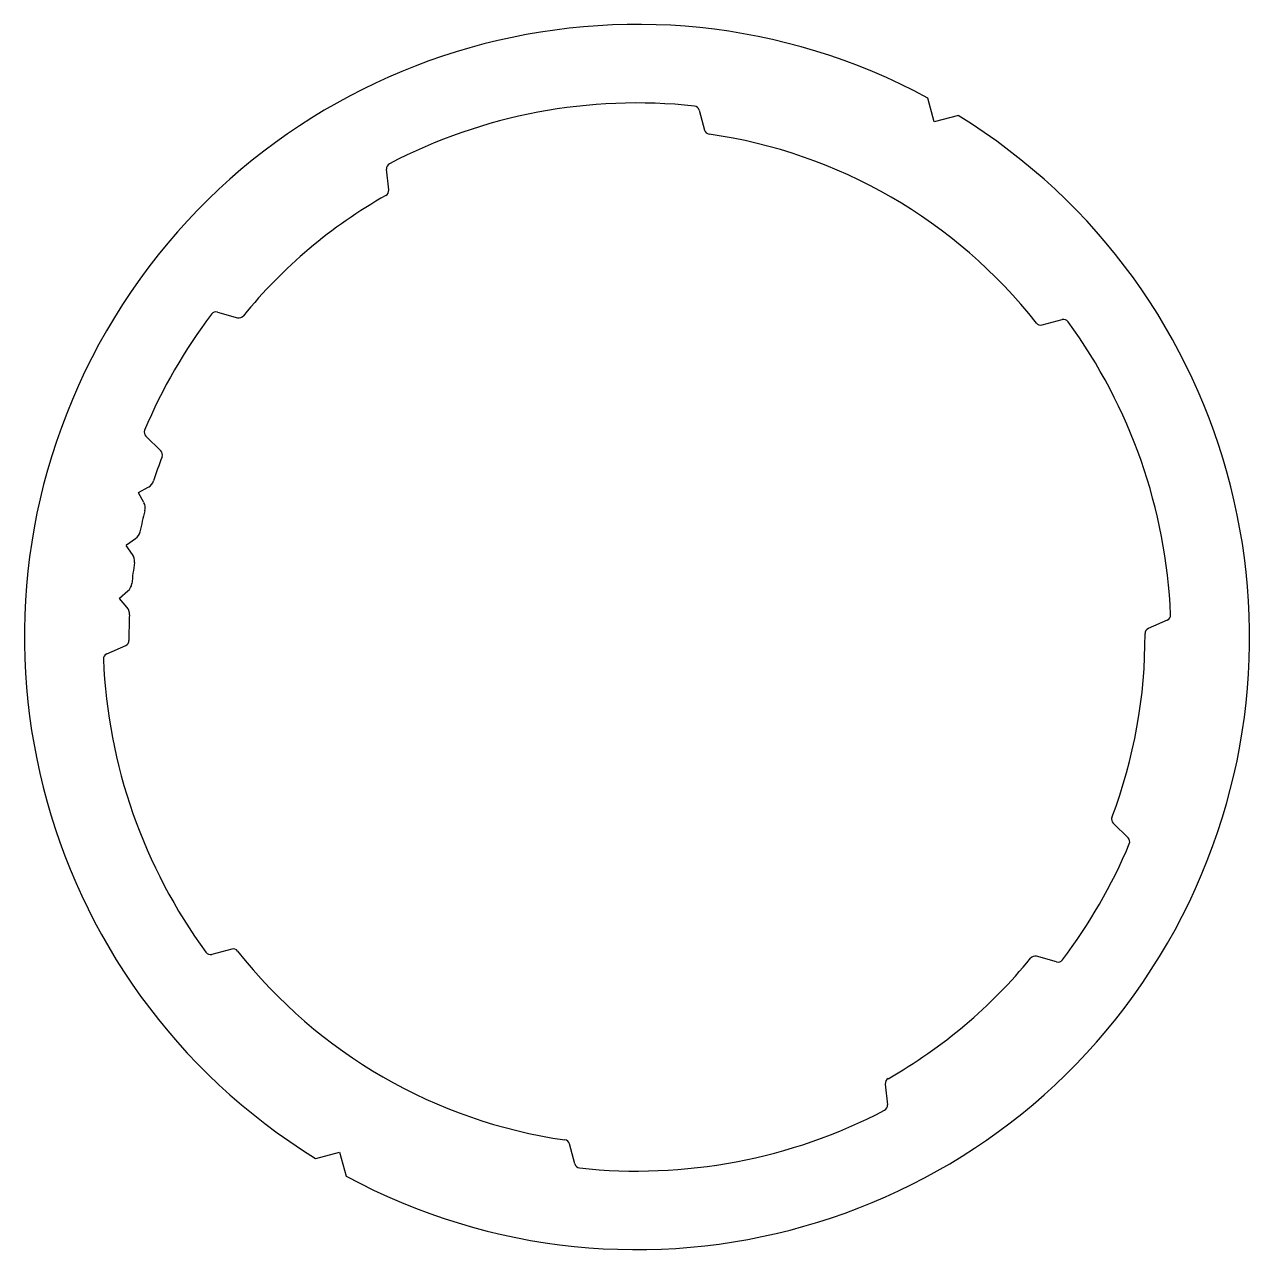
# Model space of a CAD drawing. Header units: inches. Extents: x -13.9 to 13.6, y -0.1 to 27.4.
import ezdxf

# ---------------------------------------------------------------- set-up
doc = ezdxf.new("R2010")
doc.units = ezdxf.units.IN
doc.header["$MEASUREMENT"] = 0

msp = doc.modelspace()

# ---------------------------------------------------------------- linework, layer by layer
at = {"color": 7}
for p, q in [((6.542, 25.212), (6.398, 25.75)), ((1.266, 25.477), (1.386, 25.03)), ((7.081, 25.356), (6.542, 25.212)), ((-5.707, 23.686), (-5.756, 24.15)), ((-9.549, 20.944), (-9.1, 20.819)), ((8.963, 20.655), (9.41, 20.775)), ((-10.824, 17.832), (-11.157, 18.158)), ((-11.203, 16.666), (-11.323, 16.883)), ((-11.32, 16.894), (-11.103, 17.013)), ((-11.456, 15.505), (-11.597, 15.708)), ((-11.595, 15.719), (-11.392, 15.861)), ((-11.748, 14.523), (-11.56, 14.684)), ((-11.587, 14.323), (-11.749, 14.511)), ((11.771, 14.031), (11.346, 13.841)), ((-12.037, 13.27), (-11.611, 13.459)), ((10.559, 9.469), (10.892, 9.143)), ((-9.229, 6.645), (-9.676, 6.525)), ((9.283, 6.357), (8.834, 6.482)), ((5.441, 3.614), (5.49, 3.151)), ((-1.532, 1.823), (-1.651, 2.27)), ((-7.346, 1.944), (-6.808, 2.089)), ((-6.808, 2.089), (-6.664, 1.55))]:
    msp.add_line(p, q, dxfattribs=at)
for centre, radius, start, end in [((-0.133, 13.65), 13.75, 61.6429, 238.3571), ((-0.133, 13.65), 11.989, 83.8158, 117.6108), ((-0.133, 13.65), 13.75, 241.6429, 58.3571), ((1.145, 25.445), 0.125, 15, 83.8158), ((1.506, 25.063), 0.125, 195, 261.826), ((-0.133, 13.65), 11.405, 38.174, 81.826), ((-5.631, 24.163), 0.125, 117.6108, 186.0174), ((-5.831, 23.673), 0.125, 299.6186, 6.0174), ((-0.133, 13.65), 11.405, 119.6186, 140.7896), ((-9.582, 20.824), 0.125, 74.3908, 142.7974), ((-0.133, 13.65), 11.989, 142.7974, 157.2026), ((-9.066, 20.939), 0.125, 254.3908, 320.7896), ((8.931, 20.776), 0.125, 218.174, 285), ((9.443, 20.654), 0.125, 36.1842, 105), ((-0.133, 13.65), 11.989, 2.3892, 36.1842), ((-11.07, 18.247), 0.125, 157.2026, 225.6092), ((-0.133, 13.65), 11.405, 159.2104, 162.1002), ((-10.912, 17.743), 0.125, 339.2104, 45.6092), ((-11.223, 17.232), 0.25, 298.859, 342.1002), ((-11.316, 16.887), 0.008, 118.859, 208.859), ((-11.422, 16.545), 0.25, 345.6178, 28.859), ((-0.133, 13.65), 11.405, 165.6178, 168.0372), ((-11.534, 16.066), 0.25, 304.796, 348.0372), ((-11.591, 15.713), 0.008, 124.796, 214.796), ((-11.661, 15.362), 0.25, 351.5548, 34.796), ((-11.742, 14.517), 0.008, 130.733, 220.733), ((-11.776, 14.16), 0.25, 357.4918, 40.733), ((-0.133, 13.65), 11.405, 177.4918, 180.3814), ((11.721, 14.145), 0.125, 293.9826, 2.3892), ((11.397, 13.727), 0.125, 113.9826, 180.3814), ((-11.662, 13.574), 0.125, 293.9826, 0.3814), ((-0.133, 13.65), 11.405, 339.2104, 0.3814), ((-11.986, 13.156), 0.125, 113.9826, 182.3892), ((-0.133, 13.65), 11.989, 182.3892, 216.1842), ((10.646, 9.558), 0.125, 159.2104, 225.6092), ((10.804, 9.053), 0.125, 337.2026, 45.6092), ((-0.133, 13.65), 11.989, 322.7974, 337.2026), ((-9.197, 6.524), 0.125, 38.174, 105), ((-0.133, 13.65), 11.405, 218.174, 261.826), ((-9.708, 6.646), 0.125, 216.1842, 285), ((-0.133, 13.65), 11.405, 299.6186, 320.7896), ((8.801, 6.362), 0.125, 74.3908, 140.7896), ((9.317, 6.477), 0.125, 254.3908, 322.7974), ((5.565, 3.627), 0.125, 119.6186, 186.0174), ((-0.133, 13.65), 11.989, 263.8158, 297.6108), ((5.366, 3.138), 0.125, 297.6108, 6.0174), ((-1.772, 2.238), 0.125, 15, 81.826), ((-1.411, 1.856), 0.125, 195, 263.8158)]:
    msp.add_arc(centre, radius, start, end, dxfattribs=at)
at = {"color": 4}
for centre, radius, start, end in [((-0.133, 13.65), 11.405, 171.5548, 173.9742), ((-11.723, 14.874), 0.25, 310.733, 353.9742)]:
    msp.add_arc(centre, radius, start, end, dxfattribs=at)

doc.saveas('drawing.dxf')
